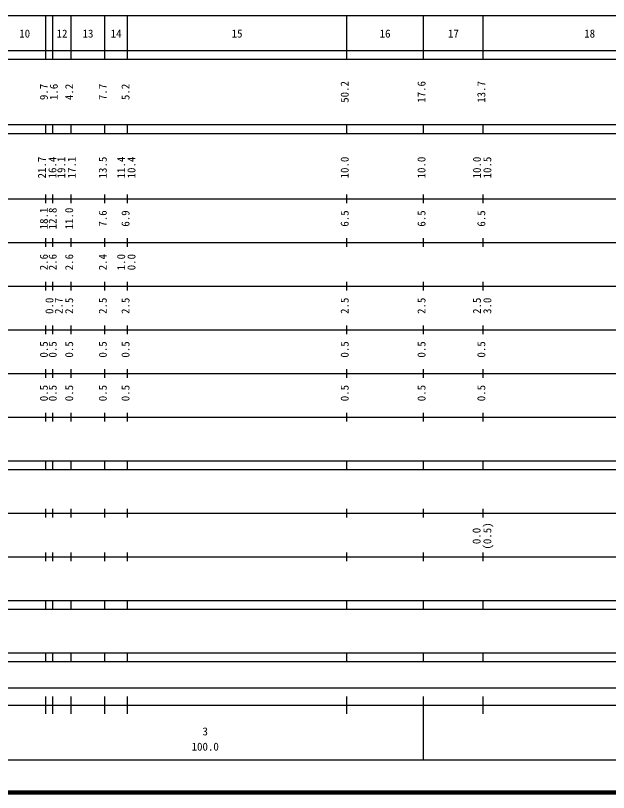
# Model space of a CAD drawing. Units: millimetres on the paper, enlarged 1000 times. Extents: x 40000 to 680000, y 20000 to 380000.
# Drawn here: x 274558 to 410358, y 20000 to 198000 of the extents above; entities that cross this region are included whole.
import ezdxf
from ezdxf.enums import TextEntityAlignment as Align

# ---------------------------------------------------------------- set-up
doc = ezdxf.new("R2010")
doc.units = ezdxf.units.MM
doc.header["$LTSCALE"] = 1000
doc.layers.add('M-TTL', color=2, linetype='Continuous', lineweight=140)
doc.layers.add('M-TTL-BAND', color=7, linetype='Continuous', lineweight=25)
doc.styles.add('ＭＳ ゴシック', font='')
doc.styles.get('ＭＳ ゴシック').set_extended_font_data('MS Gothic')

msp = doc.modelspace()

# ---------------------------------------------------------------- linework, layer by layer
at = {"layer": 'M-TTL'}
msp.add_line((40000, 20000), (680000, 20000), dxfattribs=at)
at = {"layer": 'M-TTL-BAND'}
for p, q in [((68000, 198000), (579000, 198000)), ((281500, 188000), (281500, 198000)), ((283100, 188000), (283100, 198000)), ((287300, 188000), (287300, 198000)), ((295000, 188000), (295000, 198000)), ((300200, 188000), (300200, 198000)), ((350400, 188000), (350400, 198000)), ((368000, 188000), (368000, 198000)), ((381700, 188000), (381700, 198000)), ((40000, 190000), (579000, 190000)), ((40000, 188000), (579000, 188000)), ((40000, 173000), (579000, 173000)), ((281500, 171000), (281500, 173000)), ((283100, 171000), (283100, 173000)), ((287300, 171000), (287300, 173000)), ((295000, 171000), (295000, 173000)), ((300200, 171000), (300200, 173000)), ((350400, 171000), (350400, 173000)), ((368000, 171000), (368000, 173000)), ((381700, 171000), (381700, 173000)), ((40000, 171000), (579000, 171000)), ((281500, 155000), (281500, 157000)), ((283100, 155000), (283100, 157000)), ((287300, 155000), (287300, 157000)), ((295000, 155000), (295000, 157000)), ((300200, 155000), (300200, 157000)), ((350400, 155000), (350400, 157000)), ((368000, 155000), (368000, 157000)), ((381700, 155000), (381700, 157000)), ((40000, 156000), (579000, 156000)), ((46000, 146000), (579000, 146000)), ((281500, 145000), (281500, 147000)), ((283100, 145000), (283100, 147000)), ((287300, 145000), (287300, 147000)), ((295000, 145000), (295000, 147000)), ((300200, 145000), (300200, 147000)), ((350400, 145000), (350400, 147000)), ((368000, 145000), (368000, 147000)), ((381700, 145000), (381700, 147000)), ((52000, 136000), (579000, 136000)), ((281500, 135000), (281500, 137000)), ((283100, 135000), (283100, 137000)), ((287300, 135000), (287300, 137000)), ((295000, 135000), (295000, 137000)), ((300200, 135000), (300200, 137000)), ((350400, 135000), (350400, 137000)), ((368000, 135000), (368000, 137000)), ((381700, 135000), (381700, 137000)), ((281500, 125000), (281500, 127000)), ((283100, 125000), (283100, 127000)), ((287300, 125000), (287300, 127000)), ((295000, 125000), (295000, 127000)), ((300200, 125000), (300200, 127000)), ((350400, 125000), (350400, 127000)), ((368000, 125000), (368000, 127000)), ((381700, 125000), (381700, 127000)), ((46000, 126000), (579000, 126000)), ((52000, 116000), (579000, 116000)), ((281500, 115000), (281500, 117000)), ((283100, 115000), (283100, 117000)), ((287300, 115000), (287300, 117000)), ((295000, 115000), (295000, 117000)), ((300200, 115000), (300200, 117000)), ((350400, 115000), (350400, 117000)), ((368000, 115000), (368000, 117000)), ((381700, 115000), (381700, 117000)), ((281500, 105000), (281500, 107000)), ((283100, 105000), (283100, 107000)), ((287300, 105000), (287300, 107000)), ((295000, 105000), (295000, 107000)), ((300200, 105000), (300200, 107000)), ((350400, 105000), (350400, 107000)), ((368000, 105000), (368000, 107000)), ((381700, 105000), (381700, 107000)), ((46000, 106000), (579000, 106000)), ((40000, 96000), (579000, 96000)), ((281500, 94000), (281500, 96000)), ((283100, 94000), (283100, 96000)), ((287300, 94000), (287300, 96000)), ((295000, 94000), (295000, 96000)), ((300200, 94000), (300200, 96000)), ((350400, 94000), (350400, 96000)), ((368000, 94000), (368000, 96000)), ((381700, 94000), (381700, 96000)), ((40000, 94000), (579000, 94000)), ((49000, 84000), (579000, 84000)), ((281500, 83000), (281500, 85000)), ((283100, 83000), (283100, 85000)), ((287300, 83000), (287300, 85000)), ((295000, 83000), (295000, 85000)), ((300200, 83000), (300200, 85000)), ((350400, 83000), (350400, 85000)), ((368000, 83000), (368000, 85000)), ((381700, 83000), (381700, 85000)), ((281500, 73000), (281500, 75000)), ((283100, 73000), (283100, 75000)), ((287300, 73000), (287300, 75000)), ((295000, 73000), (295000, 75000)), ((300200, 73000), (300200, 75000)), ((350400, 73000), (350400, 75000)), ((368000, 73000), (368000, 75000)), ((381700, 73000), (381700, 75000)), ((40000, 74000), (579000, 74000)), ((40000, 64000), (579000, 64000)), ((281500, 62000), (281500, 64000)), ((283100, 62000), (283100, 64000)), ((287300, 62000), (287300, 64000)), ((295000, 62000), (295000, 64000)), ((300200, 62000), (300200, 64000)), ((350400, 62000), (350400, 64000)), ((368000, 62000), (368000, 64000)), ((381700, 62000), (381700, 64000)), ((40000, 62000), (579000, 62000)), ((40000, 52000), (579000, 52000)), ((281500, 50000), (281500, 52000)), ((283100, 50000), (283100, 52000)), ((287300, 50000), (287300, 52000)), ((295000, 50000), (295000, 52000)), ((300200, 50000), (300200, 52000)), ((350400, 50000), (350400, 52000)), ((368000, 50000), (368000, 52000)), ((381700, 50000), (381700, 52000)), ((40000, 50000), (579000, 50000)), ((175500, 44000), (537600, 44000)), ((281500, 38000), (281500, 42000)), ((283100, 38000), (283100, 42000)), ((287300, 38000), (287300, 42000)), ((295000, 38000), (295000, 42000)), ((300200, 38000), (300200, 42000)), ((350400, 38000), (350400, 42000)), ((368000, 27500), (368000, 42000)), ((381700, 38000), (381700, 42000)), ((40000, 40000), (579000, 40000)), ((68000, 27500), (579000, 27500))]:
    msp.add_line(p, q, dxfattribs=at)

# ---------------------------------------------------------------- texts
at = {"layer": 'M-TTL-BAND', "style": 'ＭＳ ゴシック'}
for s, p in [('10', (276650, 192405)), ('12', (285200, 192405)), ('13', (291150, 192405)), ('14', (297600, 192405)), ('15', (325300, 192405)), ('16', (359200, 192405)), ('17', (374850, 192405)), ('18', (406050, 192405)), ('3', (318000, 32523)), ('100.0', (318000, 29033))]:
    msp.add_text(s, height=1833, dxfattribs=at).set_placement(p, align=Align.BOTTOM_CENTER)
for s, p in [('9.7', (282500, 180500)), ('1.6', (284782, 180500)), ('4.2', (288300, 180500)), ('7.7', (296000, 180500)), ('5.2', (301200, 180500)), ('50.2', (351400, 180500)), ('17.6', (369000, 180500)), ('13.7', (382700, 180500)), ('16.4', (284457, 163174)), ('19.1', (286496, 163174)), ('17.1', (288896, 163174)), ('11.4', (300200, 163174)), ('10.4', (302570, 163174)), ('21.7', (282061, 163174)), ('13.5', (296000, 163174)), ('10.0', (351400, 163174)), ('10.0', (369000, 163174)), ('10.0', (381700, 163174)), ('10.5', (384070, 163174)), ('18.1', (282500, 151500)), ('12.8', (284524, 151500)), ('11.0', (288300, 151500)), ('7.6', (296000, 151500)), ('6.9', (301200, 151500)), ('6.5', (351400, 151500)), ('6.5', (369000, 151500)), ('6.5', (382700, 151500)), ('2.6', (282500, 141500)), ('2.6', (284524, 141500)), ('2.6', (288300, 141500)), ('2.4', (296000, 141500)), ('1.0', (300200, 141500)), ('0.0', (302570, 141500)), ('0.0', (283772, 131500)), ('2.7', (285911, 131500)), ('2.5', (288300, 131500)), ('2.5', (296000, 131500)), ('2.5', (301200, 131500)), ('2.5', (351400, 131500)), ('2.5', (369000, 131500)), ('2.5', (381700, 131500)), ('3.0', (384070, 131500)), ('0.5', (282500, 121500)), ('0.5', (284524, 121500)), ('0.5', (288300, 121500)), ('0.5', (296000, 121500)), ('0.5', (301200, 121500)), ('0.5', (351400, 121500)), ('0.5', (369000, 121500)), ('0.5', (382700, 121500)), ('0.5', (282500, 111500)), ('0.5', (284524, 111500)), ('0.5', (288300, 111500)), ('0.5', (296000, 111500)), ('0.5', (301200, 111500)), ('0.5', (351400, 111500)), ('0.5', (369000, 111500)), ('0.5', (382700, 111500)), ('0.0', (381611, 78764)), ('(0.5)', (384070, 78764))]:
    msp.add_text(s, height=1833, rotation=90, dxfattribs=at).set_placement(p, align=Align.BOTTOM_CENTER)

doc.saveas('drawing.dxf')
